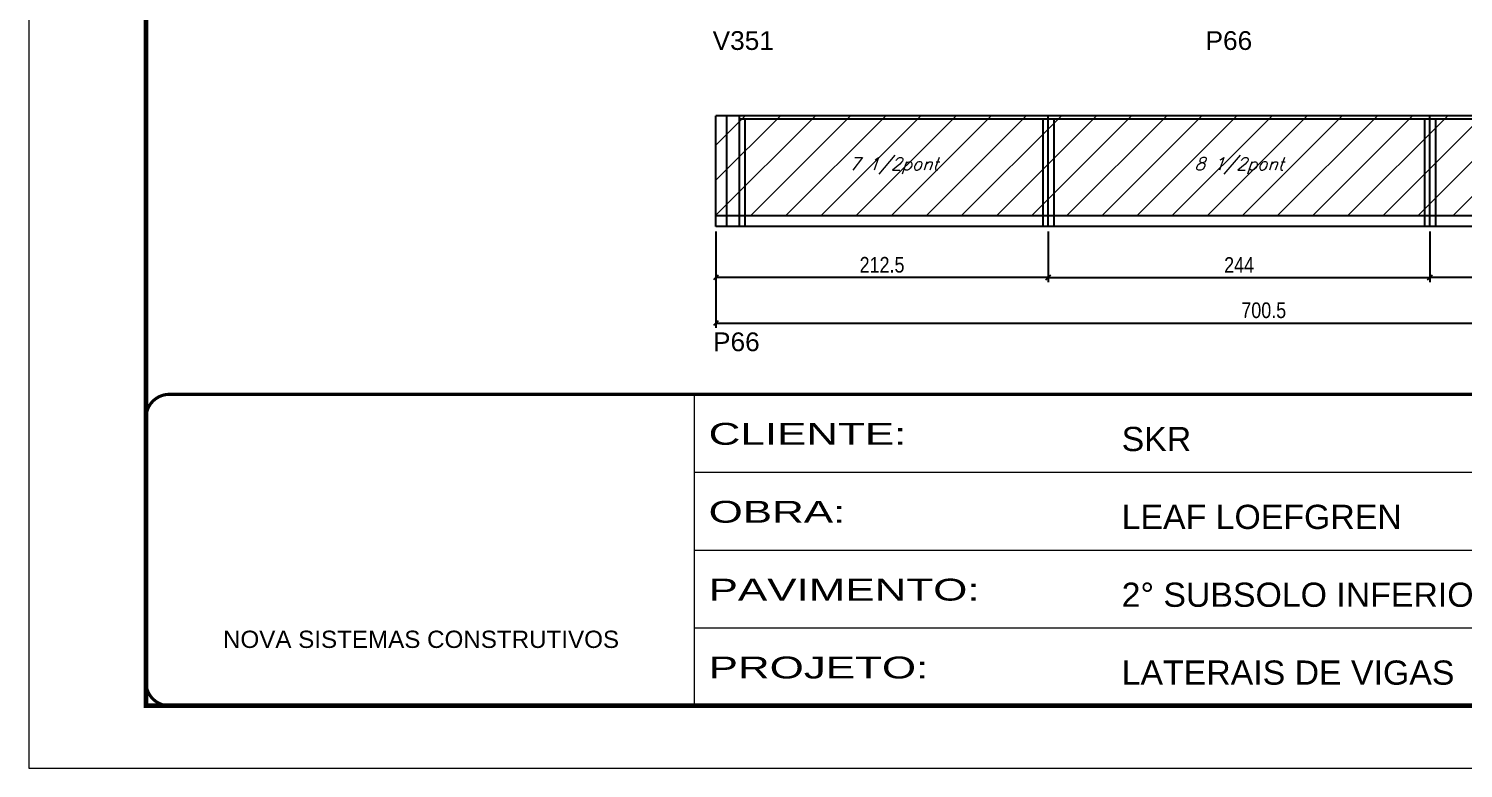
# Model space of a CAD drawing. Extents: x 3309 to 9590, y -2522 to 15424.
# Drawn here: x 4908 to 5825, y 10112 to 10585 of the extents above; entities that cross this region are included whole.
import ezdxf

# ---------------------------------------------------------------- set-up
doc = ezdxf.new("R2010")
doc.units = 0
doc.linetypes.add('CONTINUO', pattern=[0])
doc.linetypes.add('DASHED', pattern=[0.75, 0.5, -0.25])
for name, color, linetype in [('5', 5, 'Continuous'), ('COTA', 241, 'Continuous'), ('Painéis', 200, 'Continuous'), ('SARR_2.2x7', 40, 'Continuous'), ('SARR_3.5x7', 81, 'Continuous'), ('texto', 7, 'Continuous')]:
    doc.layers.add(name, color=color, linetype=linetype)
for name, color, linetype, lineweight in [('Folhas', 255, 'Continuous', 9), ('Hachura', 251, 'Continuous', 9), ('SARRAFO DE PRESSAO', 251, 'DASHED', 9)]:
    doc.layers.add(name, color=color, linetype=linetype, lineweight=lineweight)
doc.styles.add('ARIAL', font='arial.ttf')
doc.styles.add('COTA TECNICA', font='techl___.ttf', dxfattribs={"height": 10})
doc.styles.add('Romans', font='romans.shx')
doc.styles.get("Standard").update_dxf_attribs({"font": 'arial.ttf'})
doc.styles.add('Tecnologia', font='')
doc.styles.get('Tecnologia').set_extended_font_data('Forgotten Futurist')
doc.dimstyles.new('PAINEL', dxfattribs={"dimtxt": 10, "dimasz": 3, "dimexe": 3, "dimexo": 3, "dimgap": 3, "dimtad": 1, "dimdec": 1, "dimzin": 12, "dimdsep": 46, "dimtxsty": 'COTA TECNICA', "dimblk1": 'OBLIQUE', "dimblk2": 'OBLIQUE', "dimsah": 1, "dimcen": 0.9, "dimclrd": 4, "dimclre": 4, "dimclrt": 240, "dimadec": 1, "dimazin": 3, "dimtfac": 1, "dimtdec": 1, "dimtmove": 0, "dimatfit": 3, "dimfxl": 1, "dimtolj": 1, "dimtzin": 12, "dimarcsym": 0})

# ---------------------------------------------------------------- blocks, each defined once
blk = doc.blocks.new('9999999999')
at = {"color": 30, "linetype": 'CONTINUO'}
for p, q in [((98564.56, 34230.21), (98564.56, 34429.45)), ((98564.56, 34379.64), (99583.98, 34379.64)), ((98564.56, 34329.83), (99487.98, 34329.83)), ((98564.56, 34280.02), (99487.98, 34280.02))]:
    blk.add_line(p, q, dxfattribs=at)
at = {"color": 30, "linetype": 'CONTINUO', "const_width": 2}
blk.add_lwpolyline([(99583.98, 34230.21), (99583.98, 34414.45, 0.414214), (99568.98, 34429.45), (98228.98, 34429.45, 0.414214), (98213.98, 34414.45), (98213.98, 34245.21, 0.414214), (98228.98, 34230.21), (99583.98, 34230.21)], format="xyb", dxfattribs=at)
at = {"layer": 'Folhas'}
blk.add_lwpolyline([(98138.98, 34190.21), (99623.98, 34190.21), (99623.98, 35240.21), (98138.98, 35240.21)], close=True, dxfattribs=at)
at = {"layer": 'Folhas', "color": 30, "const_width": 3}
blk.add_lwpolyline([(98213.98, 34230.21), (99583.98, 34230.21), (99583.98, 35200.21), (98213.98, 35200.21)], close=True, dxfattribs=at)
at = {"color": 7, "linetype": 'Continuous', "ltscale": 5, "style": 'ARIAL'}
for s, height, p in [('SKR', 15.483, (98837.68, 34393.13)), ('LEAF LOEFGREN', 15.4829, (98837.68, 34343.32)), ('2° SUBSOLO INFERIOR', 15.4829, (98837.68, 34293.51)), ('NOVA SISTEMAS CONSTRUTIVOS', 11.0592, (98263.19, 34267.21)), ('LATERAIS DE VIGAS', 15.4829, (98837.68, 34243.7))]:
    blk.add_text(s, height=height, dxfattribs=at).set_placement(p)
at = {"layer": 'Folhas', "color": 7, "style": 'Tecnologia', "width": 1.5}
for s, p in [('CLIENTE:', (98573.65, 34397.17)), ('OBRA:', (98573.65, 34347.31)), ('PAVIMENTO:', (98573.65, 34297.5)), ('PROJETO:', (98573.65, 34247.69))]:
    blk.add_text(s, height=14, dxfattribs=at).set_placement(p)
blk = doc.blocks.new('_Oblique')
at = {"color": 0, "linetype": 'ByBlock', "lineweight": -2}
blk.add_line((-0.5, -0.5), (0.5, 0.5), dxfattribs=at)
blk = doc.blocks.new('*D1350')
at = {"layer": 'COTA', "color": 4, "linetype": 'ByBlock', "lineweight": -2, "transparency": 16777216}
for p, q in [((5803.65, 10455.62), (5803.65, 10423.06)), ((6047.65, 10455.62), (6047.65, 10423.06)), ((6047.65, 10426.06), (5803.65, 10426.06))]:
    blk.add_line(p, q, dxfattribs=at)
at = {"layer": 'Defpoints', "color": 0, "linetype": 'ByBlock', "transparency": 16777216}
for p in [(5803.65, 10458.62), (6047.65, 10458.62), (5803.65, 10426.06)]:
    blk.add_point(p, dxfattribs=at)
at = {"layer": 'COTA', "color": 4, "linetype": 'ByBlock', "lineweight": -2, "transparency": 16777216, "xscale": 3, "yscale": 3, "zscale": 3, "rotation": 180}
blk.add_blockref('_Oblique', (5803.65, 10426.06), dxfattribs=at)
at = {"layer": 'COTA', "color": 4, "linetype": 'ByBlock', "lineweight": -2, "transparency": 16777216, "xscale": 3, "yscale": 3, "zscale": 3}
blk.add_blockref('_Oblique', (6047.65, 10426.06), dxfattribs=at)
at = {"layer": 'COTA', "color": 240, "linetype": 'ByBlock', "transparency": 16777216, "insert": (5925.65, 10434.14), "char_height": 10, "attachment_point": 5, "style": 'COTA TECNICA'}
blk.add_mtext('\\A1;244', dxfattribs=at)
blk = doc.blocks.new('*D1351')
at = {"layer": 'COTA', "color": 4, "linetype": 'ByBlock', "lineweight": -2, "transparency": 16777216}
for p, q in [((5347.15, 10455.62), (5347.15, 10423.06)), ((5559.65, 10455.62), (5559.65, 10423.06)), ((5559.65, 10426.06), (5347.15, 10426.06))]:
    blk.add_line(p, q, dxfattribs=at)
at = {"layer": 'Defpoints', "color": 0, "linetype": 'ByBlock', "transparency": 16777216}
for p in [(5347.15, 10458.62), (5559.65, 10458.62), (5347.15, 10426.06)]:
    blk.add_point(p, dxfattribs=at)
at = {"layer": 'COTA', "color": 4, "linetype": 'ByBlock', "lineweight": -2, "transparency": 16777216, "xscale": 3, "yscale": 3, "zscale": 3, "rotation": 180}
blk.add_blockref('_Oblique', (5347.15, 10426.06), dxfattribs=at)
at = {"layer": 'COTA', "color": 4, "linetype": 'ByBlock', "lineweight": -2, "transparency": 16777216, "xscale": 3, "yscale": 3, "zscale": 3}
blk.add_blockref('_Oblique', (5559.65, 10426.06), dxfattribs=at)
at = {"layer": 'COTA', "color": 240, "linetype": 'ByBlock', "transparency": 16777216, "insert": (5453.4, 10434.17), "char_height": 10, "attachment_point": 5, "style": 'COTA TECNICA'}
blk.add_mtext('\\A1;212.5', dxfattribs=at)
blk = doc.blocks.new('*D1352')
at = {"layer": 'COTA', "color": 4, "lineweight": -2, "transparency": 16777216}
for p, q in [((5559.65, 10455.62), (5559.65, 10423.06)), ((5803.65, 10455.62), (5803.65, 10423.06)), ((5559.65, 10426.06), (5803.65, 10426.06))]:
    blk.add_line(p, q, dxfattribs=at)
at = {"layer": 'Defpoints', "color": 0, "transparency": 16777216}
for p in [(5559.65, 10458.62), (5803.65, 10458.62), (5803.65, 10426.06)]:
    blk.add_point(p, dxfattribs=at)
at = {"layer": 'COTA', "color": 4, "lineweight": -2, "transparency": 16777216, "xscale": 3, "yscale": 3, "zscale": 3, "rotation": 180}
blk.add_blockref('_Oblique', (5559.65, 10426.06), dxfattribs=at)
at = {"layer": 'COTA', "color": 4, "lineweight": -2, "transparency": 16777216, "xscale": 3, "yscale": 3, "zscale": 3}
blk.add_blockref('_Oblique', (5803.65, 10426.06), dxfattribs=at)
at = {"layer": 'COTA', "color": 240, "transparency": 16777216, "insert": (5681.65, 10434.14), "char_height": 10, "attachment_point": 5, "style": 'COTA TECNICA'}
blk.add_mtext('\\A1;244', dxfattribs=at)
blk = doc.blocks.new('*D1353')
at = {"layer": 'COTA', "color": 4, "lineweight": -2, "transparency": 16777216}
for p, q in [((5347.15, 10455.62), (5347.15, 10393.98)), ((6047.65, 10455.62), (6047.65, 10393.98)), ((5347.15, 10396.98), (6047.65, 10396.98))]:
    blk.add_line(p, q, dxfattribs=at)
at = {"layer": 'Defpoints', "color": 0, "transparency": 16777216}
for p in [(5347.15, 10458.62), (6047.65, 10458.62), (6047.65, 10396.98)]:
    blk.add_point(p, dxfattribs=at)
at = {"layer": 'COTA', "color": 4, "lineweight": -2, "transparency": 16777216, "xscale": 3, "yscale": 3, "zscale": 3, "rotation": 180}
blk.add_blockref('_Oblique', (5347.15, 10396.98), dxfattribs=at)
at = {"layer": 'COTA', "color": 4, "lineweight": -2, "transparency": 16777216, "xscale": 3, "yscale": 3, "zscale": 3}
blk.add_blockref('_Oblique', (6047.65, 10396.98), dxfattribs=at)
at = {"layer": 'COTA', "color": 240, "transparency": 16777216, "insert": (5697.4, 10405.09), "char_height": 10, "attachment_point": 5, "style": 'COTA TECNICA'}
blk.add_mtext('\\A1;700.5', dxfattribs=at)

msp = doc.modelspace()

# ---------------------------------------------------------------- hatches: boundary and pattern name
at = {"layer": 'Hachura', "linetype": 'ByBlock'}
h = msp.add_hatch(dxfattribs=at)
h.set_pattern_fill('ANSI31', color=256, scale=5)
h.paths.add_polyline_path([(5347.15, 10529.62), (5347.15, 10465.62), (5559.65, 10465.62), (5559.65, 10529.62)])
h.paths.add_polyline_path([(5559.65, 10529.62), (5559.65, 10465.62), (5803.65, 10465.62), (5803.65, 10529.62)])
h.paths.add_polyline_path([(6047.65, 10465.62), (6047.65, 10529.62), (5803.65, 10529.62), (5803.65, 10465.62)])

# ---------------------------------------------------------------- linework, layer by layer
at = {"layer": 'Painéis', "linetype": 'ByBlock'}
for p, q in [((6047.65, 10529.62), (5347.15, 10529.62)), ((5347.15, 10458.62), (5347.15, 10529.62)), ((5559.65, 10458.62), (5559.65, 10529.62)), ((5803.65, 10458.62), (5803.65, 10529.62)), ((6047.65, 10465.62), (5347.15, 10465.62)), ((6047.65, 10458.62), (5347.15, 10458.62))]:
    msp.add_line(p, q, dxfattribs=at)
at = {"layer": 'SARR_2.2x7', "linetype": 'Continuous'}
for p, q in [((5354.15, 10465.62), (5354.15, 10529.62)), ((5559.65, 10527.42), (5362.15, 10527.42)), ((5803.65, 10527.42), (5559.65, 10527.42)), ((6032.65, 10527.42), (5803.65, 10527.42)), ((5354.15, 10458.62), (5354.15, 10465.62))]:
    msp.add_line(p, q, dxfattribs=at)
at = {"layer": 'SARR_3.5x7'}
for p, q in [((5362.15, 10529.62), (5362.15, 10458.62)), ((5365.65, 10527.42), (5365.65, 10458.62)), ((5556.15, 10527.42), (5556.15, 10458.62)), ((5563.15, 10527.42), (5563.15, 10458.62)), ((5800.15, 10527.42), (5800.15, 10458.62)), ((5807.15, 10527.42), (5807.15, 10458.62))]:
    msp.add_line(p, q, dxfattribs=at)

# ---------------------------------------------------------------- block references
at = {"layer": 'SARRAFO DE PRESSAO', "color": 6, "linetype": 'ByBlock'}
msp.add_blockref('9999999999', (-93231.11, -24078.07), dxfattribs=at)

# ---------------------------------------------------------------- texts
at = {"layer": '5', "linetype": 'Continuous'}
for s, rotation, p in [('V351', 359.99996, (5345.11, 10571.67)), ('P66', 359.99996, (5660.21, 10571.67)), ('P66', 0.00004, (5345.36, 10378.97))]:
    msp.add_text(s, height=12, rotation=rotation, dxfattribs=at).set_placement(p)
at = {"layer": 'texto', "color": 2, "char_height": 8, "attachment_point": 5, "style": 'Romans'}
for s, insert in [('{\\Q19;\\C256;7 1/2pont}', (5460.9, 10497.52)), ('{\\Q19;\\C256;8 1/2pont}', (5681.65, 10497.52))]:
    msp.add_mtext(s, dxfattribs=dict(at, insert=insert))

# ---------------------------------------------------------------- dimensions: what is measured, and where the dimension line sits
at = {"layer": 'COTA', "linetype": 'ByBlock'}
dim = msp.add_linear_dim(base=(5347.15, 10426.06), p1=(5559.65, 10458.62), p2=(5347.15, 10458.62), angle=180, dimstyle='PAINEL', override={"dimtmove": 1}, dxfattribs=at)
dim.commit()
dim.dimension.update_dxf_attribs({"geometry": '*D1351', "text_midpoint": (5453.4, 10434.17)})
at = {"layer": 'COTA'}
for base, p1, p2, picture, middle in [((6047.65, 10396.98), (5347.15, 10458.62), (6047.65, 10458.62), '*D1353', (5697.4, 10405.09)), ((5803.65, 10426.06), (5559.65, 10458.62), (5803.65, 10458.62), '*D1352', (5681.65, 10434.14))]:
    dim = msp.add_linear_dim(base=base, p1=p1, p2=p2, dimstyle='PAINEL', dxfattribs=at)
    dim.commit()
    dim.dimension.update_dxf_attribs({"geometry": picture, "text_midpoint": middle})
at = {"layer": 'COTA', "linetype": 'ByBlock'}
dim = msp.add_linear_dim(base=(5803.65, 10426.06), p1=(6047.65, 10458.62), p2=(5803.65, 10458.62), angle=180, dimstyle='PAINEL', dxfattribs=at)
dim.commit()
dim.dimension.update_dxf_attribs({"geometry": '*D1350', "text_midpoint": (5925.65, 10434.14)})

doc.saveas('drawing.dxf')
